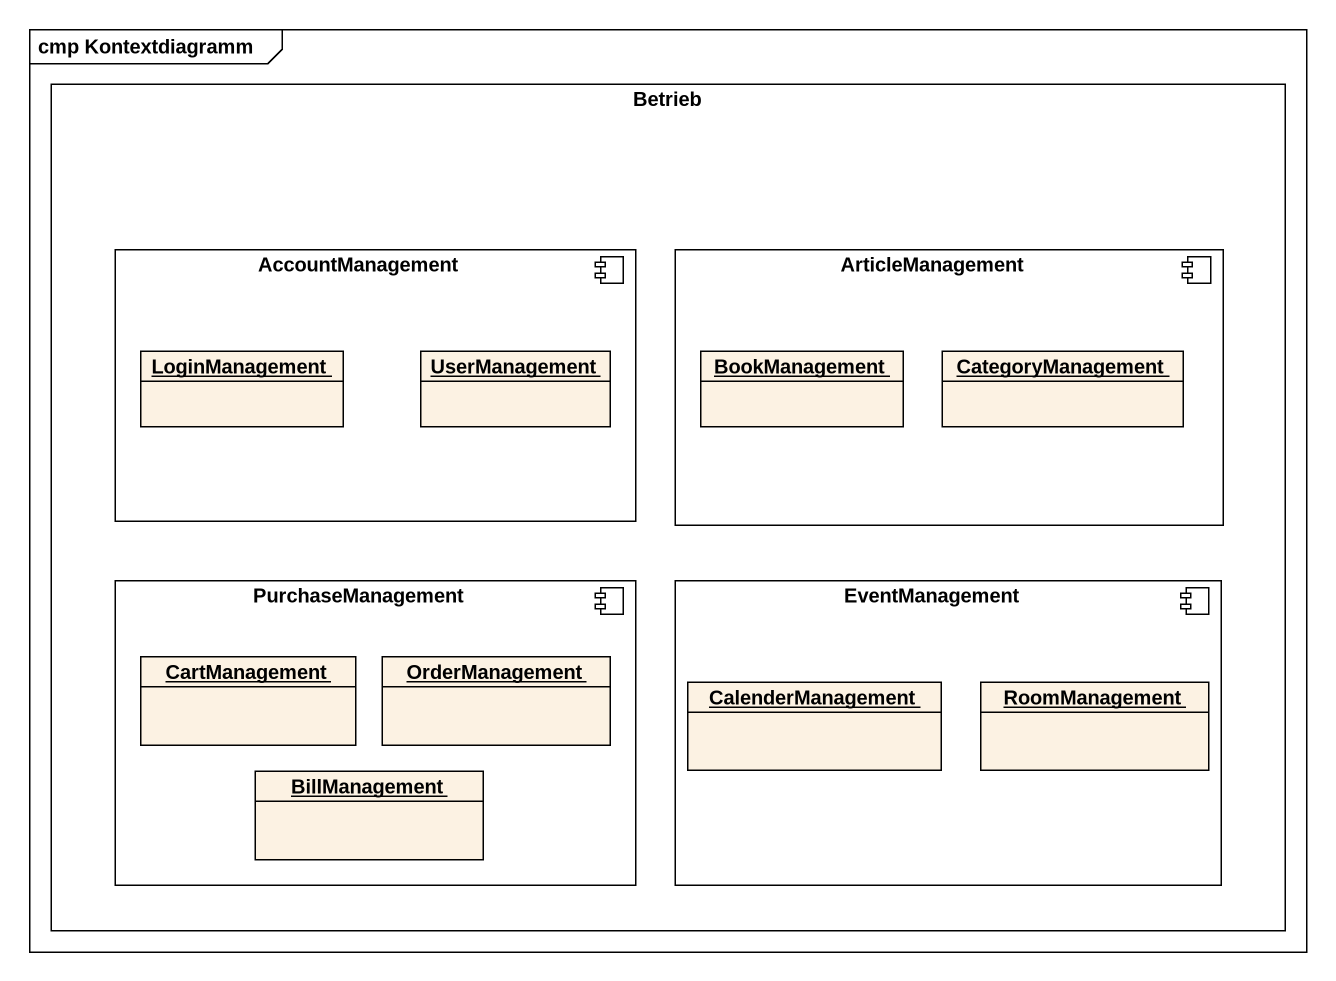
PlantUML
@startuml
mainframe cmp Kontextdiagramm
hide circle
hide empty members
rectangle Betrieb {
  component AccountManagement {
    object LoginManagement
    object UserManagement
  }
  component ArticleManagement {
    object BookManagement
    object CategoryManagement
  }
  component PurchaseManagement {
    object CartManagement
    object OrderManagement
    object BillManagement
  }
  component EventManagement {
    object CalenderManagement
    object RoomManagement
  }
}
@enduml
